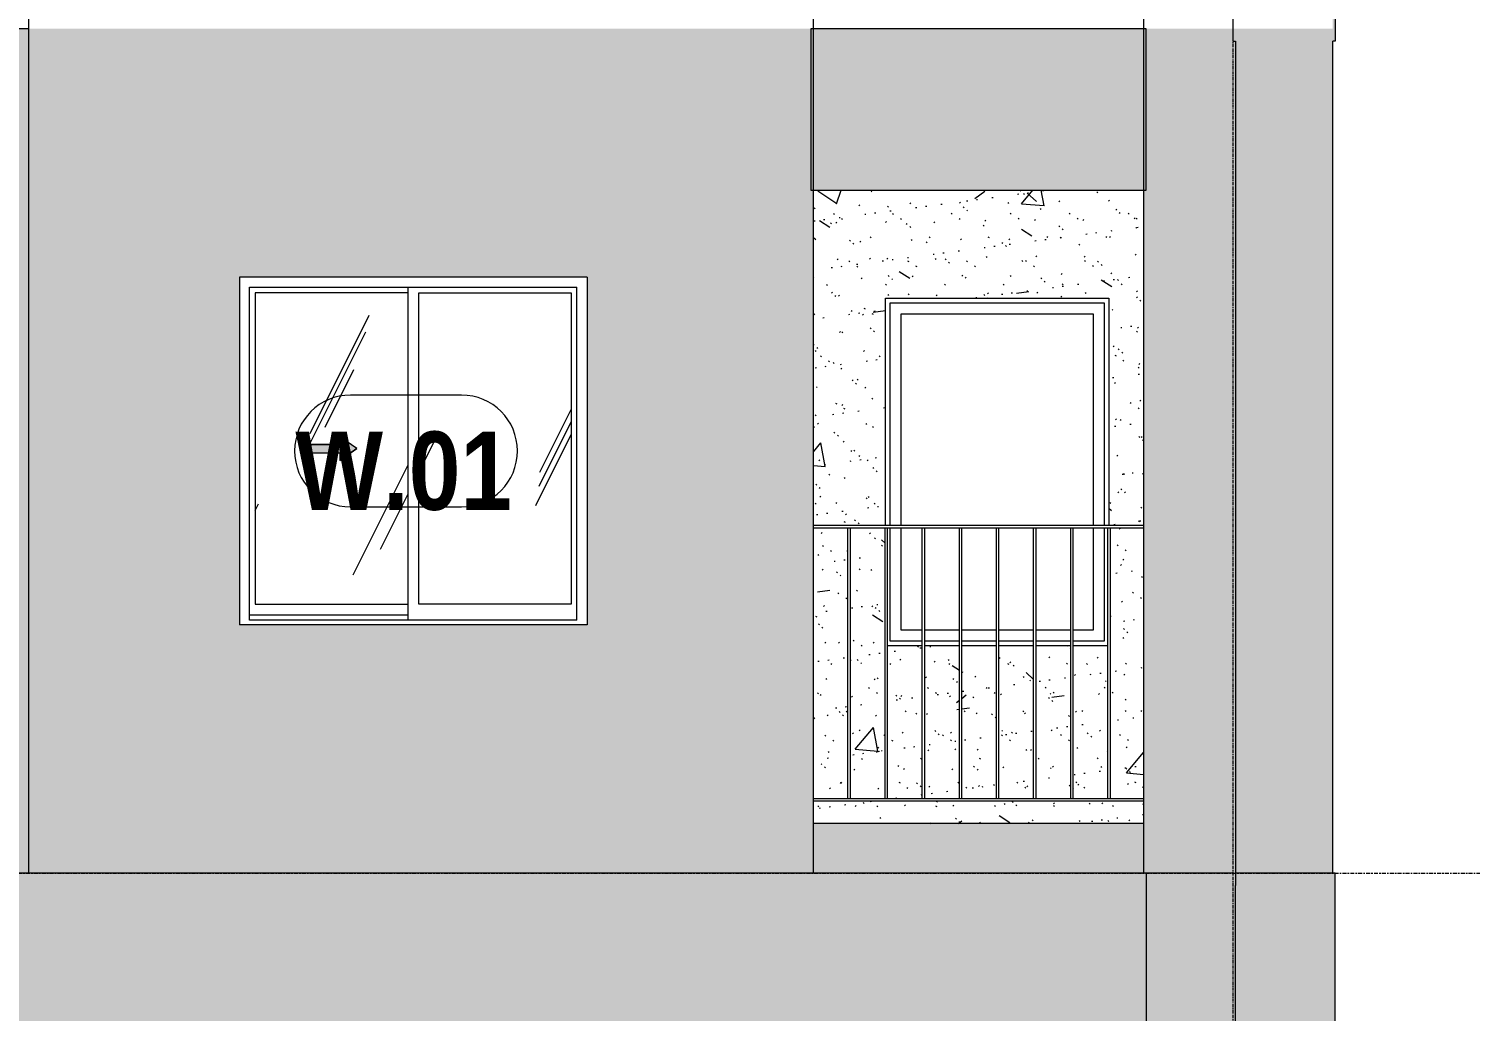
# Model space of a CAD drawing. Header units: millimetres. Extents: x 3451 to 201731, y -8641 to 35300.
# Drawn here: x 73387 to 79192, y 5044 to 9000 of the extents above; entities that cross this region are included whole.
import ezdxf

# ---------------------------------------------------------------- set-up
doc = ezdxf.new("R2010")
doc.units = ezdxf.units.MM
for name, pattern in [('1 NÉT CALL OUT', [6, 3, -3]), ('Centre', [31.75, 6.35, -4.7625, 15.875, -4.7625]), ('Grid Line', [22.225, 12.7, -3.175, 3.175, -3.175])]:
    doc.linetypes.add(name, pattern=pattern)
for name, color, linetype, lineweight in [('0-1', 7, 'Continuous', 5), ('A-DETL-GENF', 92, 'Continuous', 9), ('A-DETL-GENF-2', 92, '1 NÉT CALL OUT', 9), ('A-FLOR-HRAL', 11, 'Continuous', 9), ('A-FLOR-HRAL-1', 253, 'Continuous', 9), ('A-FLOR-LEVL-2', 51, 'Centre', 9), ('A-GLAZ', 151, 'Continuous', 9), ('A-GLAZ-1', 7, 'Continuous', 9), ('A-GLAZ-3', 7, '1 NÉT CALL OUT', 9), ('A-GLAZ-IDEN', 152, 'Continuous', 9), ('A-WALL', 113, 'Continuous', 9), ('A-WALL-PATT-2', 9, 'Continuous', 9), ('A-WALL-PATT-3', 111, 'Continuous', 5), ('A-WALL-PATT-4', 111, 'Continuous', 9), ('I-WALL', 2, 'Continuous', 9), ('I-WALL-1', 7, 'Continuous', 9), ('S-GRID-1', 1, 'Grid Line', 9)]:
    doc.layers.add(name, color=color, linetype=linetype, lineweight=lineweight)
doc.styles.add('Arial_B_2', font='arialbd.ttf', dxfattribs={"width": 0.85, "height": 315})
pattern_1 = [(63.435, (51212.7, 14229.33), (-0.001, 1524.001), [532.46, -2875.3]), (63.435, (49688.7, 14229.33), (-0.001, 1524.001), [532.46, -2875.304]), (63.435, (51942.24, 14523.8), (-0.001, 1524.001), [532.46, -2875.3]), (63.435, (50418.24, 14523.8), (-0.001, 1524.001), [532.46, -2875.304]), (63.435, (51831.8, 14419.83), (-0.001, 1524.001), [532.46, -2875.3]), (63.435, (50307.8, 14419.83), (-0.001, 1524.001), [532.46, -2875.304]), (63.435, (51719.26, 15015.1), (-0.001, 1524.001), [258.8, -3148.965]), (63.435, (50195.26, 15015.1), (-0.001, 1524.001), [258.8, -3148.965]), (63.435, (51645.65, 14922.95), (-0.001, 1524.001), [532.46, -2875.3]), (63.435, (50121.65, 14922.95), (-0.001, 1524.001), [532.46, -2875.304]), (63.435, (51658.64, 14989.1), (-0.001, 1524.001), [532.46, -2875.3]), (63.435, (50134.64, 14989.1), (-0.001, 1524.001), [532.46, -2875.304]), (63.435, (51043.8, 14698.94), (-0.001, 1524.001), [532.46, -2875.304]), (63.435, (49519.8, 14698.94), (-0.001, 1524.001), [532.46, -2875.304]), (63.435, (51056.8, 14776.9), (-0.001, 1524.001), [532.46, -2875.304]), (63.435, (49532.8, 14776.9), (-0.001, 1524.001), [532.46, -2875.304]), (63.435, (51060.3, 14833.1), (-0.001, 1524.001), [532.46, -2875.304]), (63.435, (49536.3, 14833.1), (-0.001, 1524.001), [532.46, -2875.304])]

# ---------------------------------------------------------------- blocks, each defined once
blk = doc.blocks.new('M_Fixed - 900 x 1400-V13-TKCS_MẶT CẮT C')
at = {"layer": 'A-GLAZ-1'}
for p, q in [((76855.9, 7896), (77717.9, 7896)), ((76855.9, 7000), (76855.9, 7896)), ((77717.9, 7896), (77717.9, 7000)), ((76899.9, 7852), (77673.9, 7852)), ((76899.9, 7000), (76899.9, 7852)), ((77673.9, 7852), (77673.9, 7000)), ((76855.9, 6534), (76855.9, 6990)), ((76899.9, 6578), (76899.9, 6990)), ((77673.9, 6990), (77673.9, 6578)), ((77717.9, 6990), (77717.9, 6534)), ((76985.1, 6578), (76899.9, 6578)), ((77134.7, 6578), (76995.1, 6578)), ((77284.2, 6578), (77144.7, 6578)), ((77433.8, 6578), (77294.2, 6578)), ((77583.3, 6578), (77443.8, 6578)), ((77673.9, 6578), (77593.3, 6578)), ((76985.1, 6534), (76855.9, 6534)), ((77134.7, 6534), (76995.1, 6534)), ((77284.2, 6534), (77144.7, 6534)), ((77433.8, 6534), (77294.2, 6534)), ((77583.3, 6534), (77443.8, 6534)), ((77717.9, 6534), (77593.3, 6534))]:
    blk.add_line(p, q, dxfattribs=at)
blk = doc.blocks.new('Railing - 10mm-901206-TKCS_MẶT CẮT C')
at = {"layer": 'A-FLOR-HRAL-1'}
for p, q in [((68746.5, 5900), (68746.5, 6990)), ((68756.5, 5900), (68756.5, 6990))]:
    blk.add_line(p, q, dxfattribs=at)
blk = doc.blocks.new('Railing - Railing-942165-TKCS_MẶT CẮT C')
at = {"layer": 'A-FLOR-HRAL-1'}
for p, q in [((76546.9, 5900), (77876.9, 5900)), ((77876.9, 5890), (76546.9, 5890))]:
    blk.add_line(p, q, dxfattribs=at)
for p in [(7939.6, 0), (8089.1, 0), (8238.7, 0), (8388.2, 0), (8537.7, 0), (8687.3, 0), (8836.8, 0), (8986.4, 0)]:
    blk.add_blockref('Railing - 10mm-901206-TKCS_MẶT CẮT C', p)
blk = doc.blocks.new('Top Rail Type - Top Rail_Internal_-942166-TKCS_MẶT CẮT C')
at = {"layer": 'A-FLOR-HRAL-1'}
for p, q in [((77876.9, 7000), (76546.9, 7000)), ((76546.9, 6990), (77876.9, 6990))]:
    blk.add_line(p, q, dxfattribs=at)
blk = doc.blocks.new('NCV_TKTC_TANG 2_rvt-1-TKCS_MẶT CẮT C')
at = {"layer": 'A-WALL-PATT-2'}
h = blk.add_hatch(dxfattribs=at)
h.set_pattern_fill('FP_4', color=256, style=0, pattern_type=2)
h.set_pattern_definition([(50, (49422.4, 14125), (1093.104, -95.634), [114.3, -1257.3]), (355, (49422.4, 14125), (-211.457, 1146.34), [91.44, -1005.84]), (100.451, (49513.5, 14117), (881.656, 1050.7), [97.14, -1068.54]), (46.184, (49422.4, 14429.8), (1626.475, -252.257), [171.45, -1885.95]), (96.636, (49558, 14408.8), (1424.42, 1484.565), [145.71, -1602.81]), (351.184, (49422.4, 14429.8), (1424.43, 1484.55), [137.16, -1508.76]), (21, (49574.8, 14353.6), (909.686, -613.59), [114.3, -1257.3]), (326, (49574.8, 14353.6), (370.812, 1105.13), [91.44, -1005.84]), (71.451, (49650.6, 14302.5), (1280.503, 491.528), [97.14, -1068.54]), (37.5, (49422.43, 14125), (18.5313, 507.3303), [50.292, -943.356, 50.292, -970.788, -1009.65]), (37.5, (49422.43, 14125), (18.5313, 507.3303), [-2014.728, 50.292, -959.358]), (7.5, (49422.43, 14125), (400.918, 601.084), [50.292, -531.876, 50.292, -920.496, -384.81]), (7.5, (49422.43, 14125), (400.918, 601.084), [-1552.956, 50.292, -334.518]), (327.5, (49082.58, 14125), (813.545, -34.3737), [50.292, -330.708, 50.292, -1138.428, -1577.34]), (327.5, (49082.58, 14125), (813.545, -34.3737), [-1569.72, 50.292, -1527.048]), (317.5, (48930.2, 14125), (888.775, 152.56), [50.292, -445.008, 50.292, -739.14, -1120.14]), (317.5, (48930.2, 14125), (888.775, 152.56), [-1284.732, 50.292, -1069.848])])
h.paths.add_polyline_path([(77696.6, 5800), (77876.9, 5801), (77876.9, 5890), (76546.9, 5890), (76546.9, 5800), (76741.5, 5800)])
h.paths.add_polyline_path([(76985.1, 5900), (76985.1, 6515), (76845.6, 6515), (76845.6, 5900)])
h.paths.add_polyline_path([(76995.1, 5900), (77134.7, 5900), (77134.7, 6515), (76995.1, 6515), (76995.1, 6383.4)])
h.paths.add_polyline_path([(77144.7, 5900), (77284.2, 5900), (77284.2, 6515), (77144.7, 6515), (77144.7, 6259)])
h.paths.add_polyline_path([(77843.6, 5900), (77876.9, 5900), (77876.9, 6990), (77742.9, 6990), (77742.9, 5900), (77836.5, 5900)])
h.paths.add_polyline_path([(76835.6, 5900), (76835.6, 6990), (76696.1, 6990), (76696.1, 5900), (76741.5, 5900)])
h.paths.add_polyline_path([(77576.4, 5900), (77583.3, 5900), (77583.3, 6515), (77443.8, 6515), (77443.8, 5900)])
h.paths.add_polyline_path([(76630.8, 5900), (76686.1, 5900), (76686.1, 6990), (76546.9, 6990), (76546.9, 5900), (76578.9, 5900)])
h.paths.add_polyline_path([(77294.2, 5900), (77433.8, 5900), (77433.8, 6515), (77294.2, 6515), (77294.2, 6134.7)])
h.paths.add_polyline_path([(77732.9, 5900), (77732.9, 6515), (77593.3, 6515), (77593.3, 5900)])
h.paths.add_polyline_path([(77876.9, 7000), (77876.9, 8350), (76546.9, 8350), (76546.9, 7000), (76836.9, 7000), (76836.9, 7915), (77736.9, 7915), (77736.9, 7000), (77797.5, 7000)])
h = blk.add_hatch(dxfattribs=at)
h.set_pattern_fill('FP_5', color=256, style=0, pattern_type=2)
h.set_pattern_definition([(37.5, (49422.43, 14125), (-4.79953, 146.8239), [5.029, -110.795, 5.029, -124.511, -123.825]), (37.5, (49422.43, 14125), (-4.79953, 146.8239), [-245.364, 5.029, -118.796]), (7.5, (49422.43, 14125), (134.8574, 215.0472), [5.029, -57.455, 5.029, -99.365, -40.005]), (7.5, (49422.43, 14125), (134.8574, 215.0472), [-166.878, 5.029, -34.976]), (327.5, (49328.7, 14125), (237.29776, 0.4316), [5.029, -33.071, 5.029, -132.131, -179.07]), (327.5, (49328.7, 14125), (237.29776, 0.4316), [-175.26, 5.029, -174.041]), (317.5, (49328.7, 14125), (229.067, 66.8792), [5.029, -14.021, 5.029, -84.887, -102.87]), (317.5, (49328.7, 14125), (229.067, 66.8792), [-108.966, 5.029, -97.841])])
h.paths.add_polyline_path([(77696.6, 5800), (77876.9, 5801), (77876.9, 5890), (76546.9, 5890), (76546.9, 5800), (76741.5, 5800)])
h.paths.add_polyline_path([(76985.1, 5900), (76985.1, 6515), (76845.6, 6515), (76845.6, 5900)])
h.paths.add_polyline_path([(76995.1, 5900), (77134.7, 5900), (77134.7, 6515), (76995.1, 6515), (76995.1, 6383.4)])
h.paths.add_polyline_path([(77144.7, 5900), (77284.2, 5900), (77284.2, 6515), (77144.7, 6515), (77144.7, 6259)])
h.paths.add_polyline_path([(77843.6, 5900), (77876.9, 5900), (77876.9, 6990), (77742.9, 6990), (77742.9, 5900), (77836.5, 5900)])
h.paths.add_polyline_path([(76835.6, 5900), (76835.6, 6990), (76696.1, 6990), (76696.1, 5900), (76741.5, 5900)])
h.paths.add_polyline_path([(77576.4, 5900), (77583.3, 5900), (77583.3, 6515), (77443.8, 6515), (77443.8, 5900)])
h.paths.add_polyline_path([(76630.8, 5900), (76686.1, 5900), (76686.1, 6990), (76546.9, 6990), (76546.9, 5900), (76578.9, 5900)])
h.paths.add_polyline_path([(77294.2, 5900), (77433.8, 5900), (77433.8, 6515), (77294.2, 6515), (77294.2, 6134.7)])
h.paths.add_polyline_path([(77732.9, 5900), (77732.9, 6515), (77593.3, 6515), (77593.3, 5900)])
h.paths.add_polyline_path([(77876.9, 7000), (77876.9, 8350), (76546.9, 8350), (76546.9, 7000), (76836.9, 7000), (76836.9, 7915), (77736.9, 7915), (77736.9, 7000), (77797.5, 7000)])
at = {"layer": 'I-WALL-1'}
for p, q in [((76836.9, 7000), (76836.9, 7915)), ((76836.9, 7915), (77736.9, 7915)), ((77736.9, 7915), (77736.9, 7000)), ((76985.1, 6515), (76845.6, 6515)), ((77134.7, 6515), (76995.1, 6515)), ((77284.2, 6515), (77144.7, 6515)), ((77433.8, 6515), (77294.2, 6515)), ((77583.3, 6515), (77443.8, 6515)), ((77732.9, 6515), (77593.3, 6515))]:
    blk.add_line(p, q, dxfattribs=at)
at = {"layer": 'A-FLOR-HRAL'}
for name in ['Top Rail Type - Top Rail_Internal_-942166-TKCS_MẶT CẮT C', 'Railing - Railing-942165-TKCS_MẶT CẮT C']:
    blk.add_blockref(name, (0, 0), dxfattribs=at)
at = {"layer": 'A-GLAZ'}
blk.add_blockref('M_Fixed - 900 x 1400-V13-TKCS_MẶT CẮT C', (0, 0), dxfattribs=at)
blk = doc.blocks.new('1_FAMILY RVT - W01-WxH 1400x1400xmm-V27-TKCS_MẶT CẮT C')
at = {"layer": 'A-DETL-GENF-2'}
blk.add_hatch(color=256, dxfattribs=at).paths.add_polyline_path([(74639.8, 7262.1), (74707.5, 7309.5), (74639.8, 7357), (74639.8, 7326.5), (74504.3, 7326.5), (74504.3, 7292.6), (74639.8, 7292.6)])
at = {"layer": 'A-GLAZ'}
h = blk.add_hatch(dxfattribs=at)
h.set_pattern_fill('FP_2', color=256, style=0, pattern_type=2)
h.set_pattern_definition(pattern_1)
h.paths.add_polyline_path([(74913.1, 6682.5), (74913.1, 7936.5), (74298.8, 7936.5), (74298.8, 6682.5)])
h.paths.add_polyline_path([(74639.8, 7262.1), (74639.8, 7292.6), (74504.3, 7292.6), (74504.3, 7326.5), (74639.8, 7326.5), (74639.8, 7357), (74707.5, 7309.5), (74683.4, 7292.6)])
h = blk.add_hatch(dxfattribs=at)
h.set_pattern_fill('FP_2', color=256, style=0, pattern_type=2)
h.set_pattern_definition(pattern_1)
h.paths.add_polyline_path([(75571.8, 6682.5), (75571.8, 7936.5), (74957.5, 7936.5), (74957.5, 6682.5), (75455.3, 6682.5)])
at = {"layer": 'A-DETL-GENF'}
for p, q in [((74504.3, 7326.5), (74504.3, 7292.6)), ((74504.3, 7326.5), (74639.8, 7326.5)), ((74639.8, 7326.5), (74504.3, 7326.5)), ((74504.3, 7326.5), (74504.3, 7292.6)), ((74639.8, 7357), (74639.8, 7326.5)), ((74707.5, 7309.5), (74639.8, 7357)), ((74707.5, 7309.5), (74639.8, 7357)), ((74639.8, 7357), (74639.8, 7326.5)), ((74504.3, 7292.6), (74639.8, 7292.6)), ((74504.3, 7292.6), (74639.8, 7292.6)), ((74707.5, 7309.5), (74639.8, 7262.1)), ((74639.8, 7262.1), (74707.5, 7309.5)), ((74639.8, 7292.6), (74639.8, 7262.1)), ((74639.8, 7292.6), (74639.8, 7262.1))]:
    blk.add_line(p, q, dxfattribs=at)
at = {"layer": 'A-GLAZ'}
for p, q in [((75635.3, 8000), (74235.3, 8000)), ((74235.3, 8000), (74235.3, 6600)), ((74276.2, 7959.1), (75594.4, 7959.1)), ((74276.2, 6619), (74276.2, 7959.1)), ((74913.1, 7959.1), (74913.1, 6619)), ((75594.4, 6619), (75594.4, 7959.1)), ((75635.3, 8000), (75635.3, 6600)), ((74298.8, 7936.5), (74298.8, 6682.5)), ((74913.1, 7936.5), (74298.8, 7936.5)), ((74957.5, 6682.5), (74957.5, 7936.5)), ((74957.5, 7936.5), (75571.8, 7936.5)), ((75571.8, 7936.5), (75571.8, 6682.5)), ((74298.8, 6682.5), (74913.1, 6682.5)), ((75571.8, 6682.5), (74957.5, 6682.5)), ((74913.1, 6638.1), (74276.2, 6638.1)), ((74913.1, 6638.1), (74276.2, 6638.1)), ((75594.4, 6619), (74276.2, 6619)), ((75635.3, 6600), (74235.3, 6600))]:
    blk.add_line(p, q, dxfattribs=at)
blk = doc.blocks.new('SSA-WINDOW TAG - 10-2062020-TKCS_MẶT CẮT C')
at = {"layer": 'A-GLAZ-IDEN'}
for p, q in [((47626.5, 10839.4), (47178.9, 10839.4)), ((47178.9, 10389.4), (47626.5, 10389.4))]:
    blk.add_line(p, q, dxfattribs=at)
for centre, start, end in [((47178.9, 10614.4), 90, 270), ((47626.5, 10614.4), 270, 90)]:
    blk.add_arc(centre, 225, start, end, dxfattribs=at)

msp = doc.modelspace()

# ---------------------------------------------------------------- hatches: boundary and pattern name
at = {"layer": 'A-WALL-PATT-3'}
for points in [[(78648.6, 8950), (78648.6, 12350), (78638.6, 12350), (78638.6, 8950)], [(77886.9, 5600), (78236.9, 5600), (78236.9, 9000), (77876.9, 9000), (77876.9, 5600)], [(78257.5, 5600), (78638.6, 5600), (78638.6, 9000), (78236.9, 9000), (78236.9, 8950), (78246.9, 8950), (78246.9, 5600)], [(78246.9, 5550), (78246.9, 8950), (78236.9, 8950), (78236.9, 5550)], [(77886.9, 4950.2), (77886.9, 5600), (76546.9, 5600), (76546.9, 4950.2), (76741.5, 4950.2)]]:
    msp.add_hatch(color=256, dxfattribs=at).paths.add_polyline_path(points)
h = msp.add_hatch(color=256, dxfattribs=at)
h.paths.add_polyline_path([(69761.9, 5600), (73386.9, 5600), (73386.9, 9000), (69761.9, 9000), (69761.9, 5751.7)])
h.paths.add_polyline_path([(72883, 5800), (69961.8, 5800), (69961.8, 8350), (73036.9, 8350), (73036.9, 5800)])
h = msp.add_hatch(color=256, dxfattribs=at)
h.paths.add_polyline_path([(69761.9, 2200), (71326.3, 2200), (71326.3, 2394.2), (71316.3, 2400), (69961.8, 2400), (69961.8, 3290), (69761.9, 3290), (69761.9, 2754.1)])
h.paths.add_polyline_path([(72883, 2200), (73391.9, 2200), (73391.9, 3190.5), (73035.3, 3154.8), (73035.3, 2400), (71556.3, 2400), (71546.3, 2394.2), (71546.3, 2200), (72239.9, 2200)])
h.paths.add_polyline_path([(73035.3, 3265.4), (73281.3, 3290), (73035.3, 3290), (73035.3, 3282)])
h.paths.add_polyline_path([(69961.8, 3300), (69961.8, 4690), (69761.9, 4690), (69761.9, 3300)])
h.paths.add_polyline_path([(73381.3, 3300), (73391.9, 3301.1), (73391.9, 4690), (73035.3, 4690), (73035.3, 3300)])
h.paths.add_polyline_path([(73035.3, 4700), (73391.9, 4700), (73391.9, 5600), (69761.9, 5600), (69761.9, 4700), (69961.8, 4700), (69961.8, 4950), (73035.3, 4950)])
h = msp.add_hatch(color=256, dxfattribs=at)
h.paths.add_polyline_path([(75455.3, 2200), (76546.9, 2200), (76546.9, 3290), (75635.3, 3290), (75635.3, 3200), (74235.3, 3200), (74235.3, 3284.9), (73410.3, 3202.4), (73410.3, 3192.3), (73391.9, 3190.5), (73391.9, 2200), (75436.3, 2200)])
h.paths.add_polyline_path([(76546.9, 3300), (76546.9, 4690), (73391.9, 4690), (73392.6, 3301.1), (73475.4, 3309.4), (73467.5, 3388.5), (73507.3, 3392.5), (73515.2, 3313.4), (74235.3, 3385.4), (74235.3, 4600), (75635.3, 4600), (75635.3, 3300)])
h.paths.add_polyline_path([(74169.2, 4700), (76546.9, 4700), (76546.9, 5600), (73391.9, 5600), (73391.9, 4700)])
h = msp.add_hatch(color=256, dxfattribs=at)
h.paths.add_polyline_path([(78027.7, 2200), (78246.9, 2200), (78246.9, 3290), (77886.9, 3290), (77886.9, 2200)])
h.paths.add_polyline_path([(78027.7, 3300), (78246.9, 3300), (78246.9, 4690), (77886.9, 4690), (77886.9, 3300)])
h.paths.add_polyline_path([(77886.9, 4700), (78246.9, 4700), (78246.9, 5550), (78236.9, 5550), (78236.9, 5600), (77886.9, 5600), (77886.9, 4950.2)])
h = msp.add_hatch(color=256, dxfattribs=at)
h.paths.add_polyline_path([(78648.6, 2200), (78648.6, 3290), (78246.9, 3290), (78246.9, 2200)])
h.paths.add_polyline_path([(78246.9, 3300), (78648.6, 3300), (78648.6, 4690), (78246.9, 4690), (78246.9, 3353.7)])
h.paths.add_polyline_path([(78416.9, 4700), (78648.6, 4700), (78648.6, 5600), (78246.9, 5600), (78246.9, 4700)])
at = {"layer": 'A-WALL-PATT-4'}
h = msp.add_hatch(color=256, dxfattribs=at)
h.paths.add_polyline_path([(74169.2, 5600), (76546.9, 5600), (76546.9, 9000), (73386.9, 9000), (73386.9, 5600)])
h.paths.add_polyline_path([(74235.3, 6600), (74235.3, 8000), (75635.3, 8000), (75635.3, 6600), (74276.2, 6600)])
for points in [[(76536.9, 8350), (77886.9, 8350), (77886.9, 9000), (76536.9, 9000)], [(77876.9, 5600), (77876.9, 5800), (76546.9, 5799.3), (76546.9, 5600), (76741.5, 5600)]]:
    msp.add_hatch(color=256, dxfattribs=at).paths.add_polyline_path(points)

# ---------------------------------------------------------------- linework, layer by layer
at = {"layer": 'A-FLOR-LEVL-2'}
msp.add_line((3450.8, 5600), (93442.9, 5600), dxfattribs=at)
at = {"layer": 'A-WALL'}
for p, q in [((76546.9, 5600), (76546.9, 29400)), ((73386.9, 5600), (73386.9, 19200)), ((77876.9, 15750), (77876.9, 5600)), ((78236.9, 8950), (78236.9, 12350)), ((73386.9, 9000), (69761.9, 9000)), ((78236.9, 8950), (78246.9, 8950)), ((78246.9, 8950), (78246.9, 5550)), ((78236.9, 5600), (69751.9, 5600)), ((77886.9, 5600), (77886.9, 2200)), ((78648.6, 5600), (78246.9, 5600)), ((78648.6, 4700), (78648.6, 5600)), ((78246.9, 4700), (78246.9, 5550))]:
    msp.add_line(p, q, dxfattribs=at)
at = {"layer": 'I-WALL'}
for p, q in [((78648.6, 19150), (78648.6, 8950)), ((77886.9, 9000), (76536.9, 9000)), ((76536.9, 9000), (76536.9, 8350)), ((77886.9, 8350), (77886.9, 9000)), ((78638.6, 5600), (78638.6, 8950)), ((78648.6, 8950), (78638.6, 8950)), ((76536.9, 8350), (77886.9, 8350)), ((77876.9, 5800), (76546.9, 5800))]:
    msp.add_line(p, q, dxfattribs=at)
at = {"layer": 'S-GRID-1'}
msp.add_line((78236.9, -1941), (78236.9, 30542.5), dxfattribs=at)

# ---------------------------------------------------------------- block references
at = {"layer": '0-1'}
msp.add_blockref('NCV_TKTC_TANG 2_rvt-1-TKCS_MẶT CẮT C', (0, 0), dxfattribs=at)
at = {"layer": 'A-GLAZ-3'}
msp.add_blockref('1_FAMILY RVT - W01-WxH 1400x1400xmm-V27-TKCS_MẶT CẮT C', (0, 0), dxfattribs=at)
at = {"layer": 'A-GLAZ-IDEN'}
msp.add_blockref('SSA-WINDOW TAG - 10-2062020-TKCS_MẶT CẮT C', (27503.3, -3314.4), dxfattribs=at)

# ---------------------------------------------------------------- texts
at = {"layer": 'A-GLAZ-IDEN', "insert": (74896.7, 7218.1), "char_height": 315, "width": 902.7, "attachment_point": 5, "line_spacing_factor": 0.936439, "style": 'Arial_B_2'}
msp.add_mtext('\\pt6.3756,12.7512,19.12365,25.49925,31.87485,38.25045,44.62605,50.9985,57.3741,63.7497,70.1253,76.5009,82.8765,89.24895,95.62455,102.00015,108.37575,114.75135,121.1238,127.4994,133.875,140.2506,146.6262,152.99865,159.37425,165.74985,172.12545,178.50105,184.8735,191.2491,197.6247,204.0003;W.01', dxfattribs=at)

doc.saveas('drawing.dxf')
